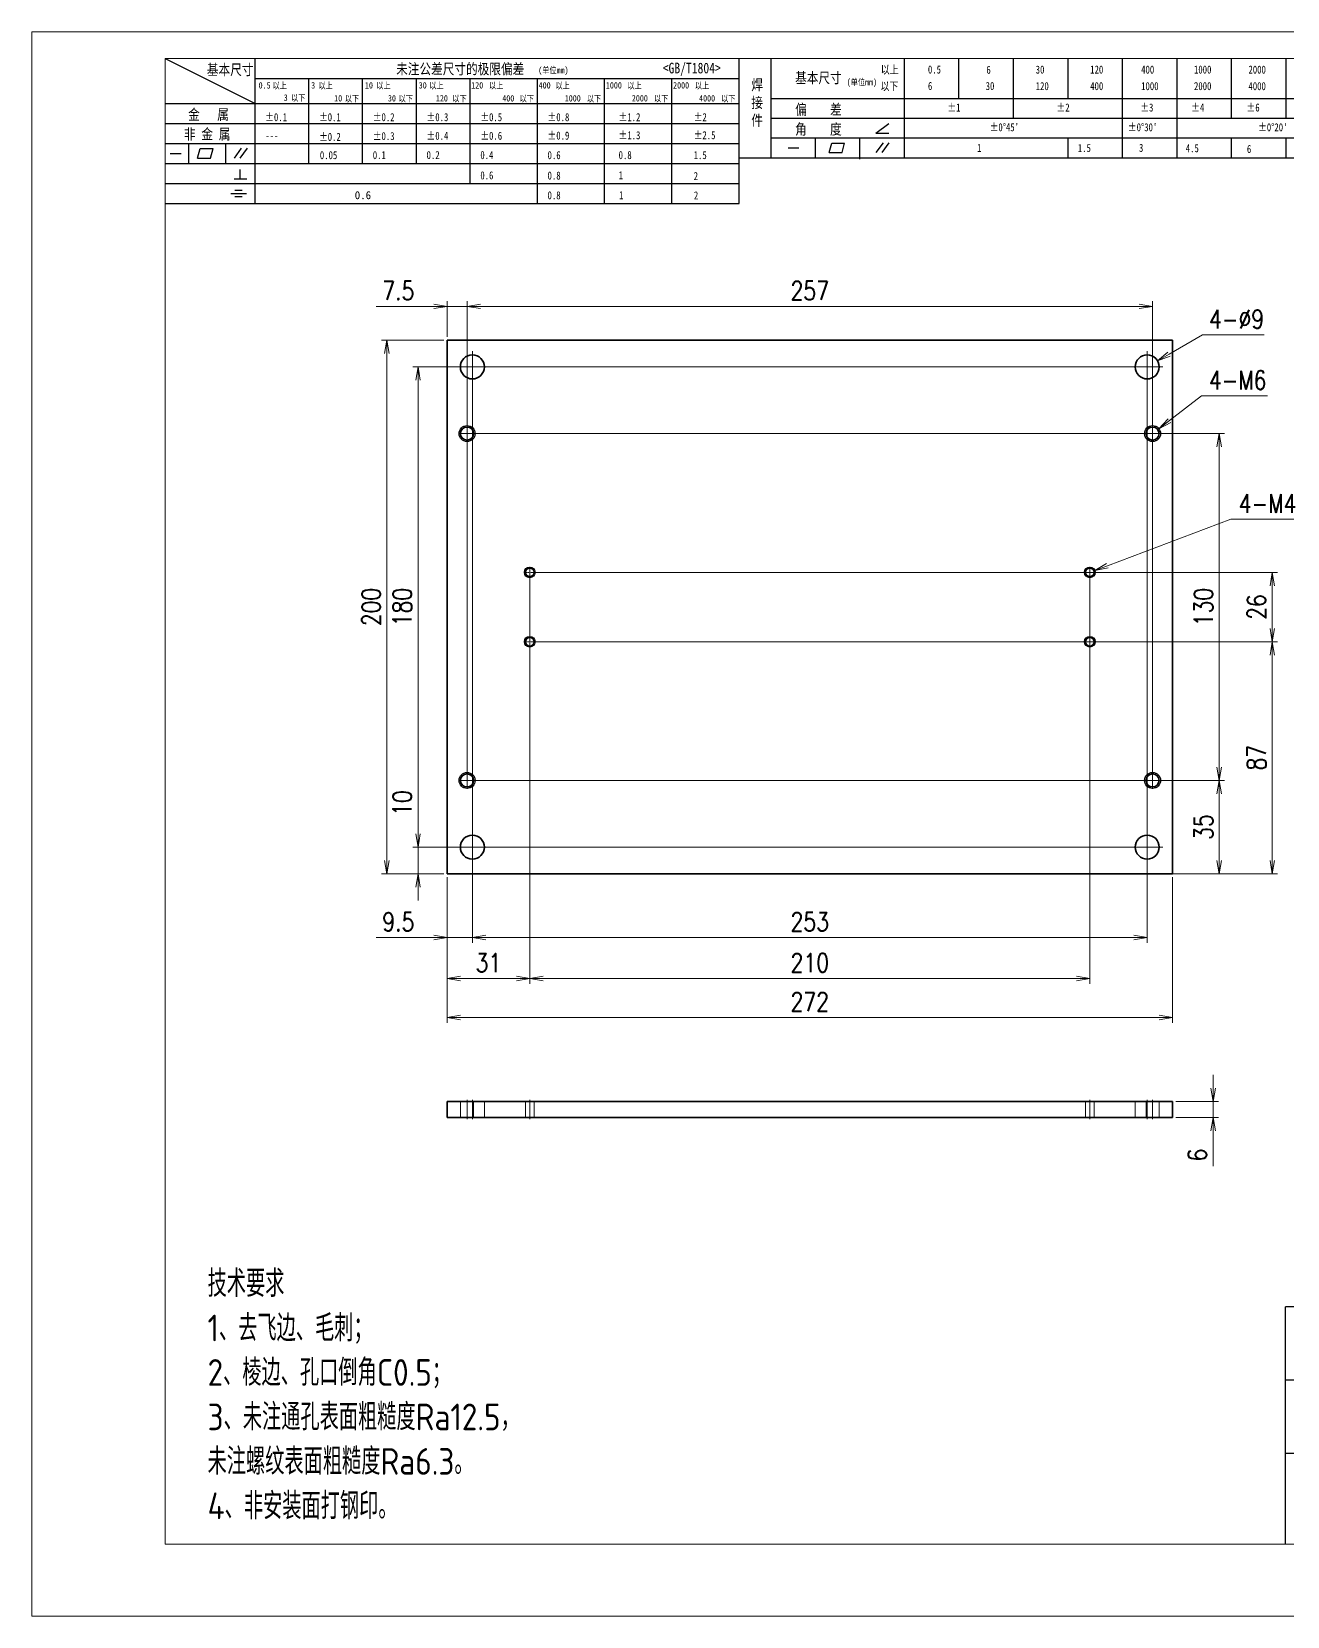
# Model space of a CAD drawing. Header units: millimetres. Extents: x 135027 to 204164, y -18685 to 2828.
# Drawn here: x 135718 to 136189, y 1667 to 2261 of the extents above; entities that cross this region are included whole.
import ezdxf

# ---------------------------------------------------------------- set-up
doc = ezdxf.new("R2010")
doc.units = ezdxf.units.MM
doc.header["$LTSCALE"] = 0.5
doc.linetypes.add('AM_ISO02W050x2', pattern=[3.75, 3, -0.75])
doc.linetypes.add('AM_ISO08W050x2', pattern=[9, 6, -0.75, 1.5, -0.75])
doc.layers.add('DIM', color=3, linetype='Continuous')
doc.layers.add('图\\M+19E79\\M+195B6\\M+18E9A', color=7, linetype='Continuous')
for name, color, linetype, lineweight in [('中心线', 2, 'AM_ISO08W050x2', 18), ('图框', 7, 'Continuous', 18), ('标注线', 3, 'Continuous', 18), ('虚线', 1, 'AM_ISO02W050x2', 18)]:
    doc.layers.add(name, color=color, linetype=linetype, lineweight=lineweight)
doc.layers.add('打印', color=7, linetype='Continuous', lineweight=15, plot=False)
doc.layers.add('打印-禁用', color=7, linetype='Continuous', lineweight=15, plot=False)
doc.styles.add('DIM', font='romans.shx', dxfattribs={"width": 0.8, "bigfont": 'bigfont.shx'})
doc.styles.add('国标', font='simfang.ttf', dxfattribs={"width": 0.8})
doc.styles.add('机械长仿宋', font='gbenor.shx', dxfattribs={"height": 1, "bigfont": 'gbcbig.shx'})
doc.dimstyles.new('XR 1-2$0', dxfattribs={"dimscale": 2, "dimtxt": 3.5, "dimasz": 2.5, "dimexe": 1, "dimexo": 0.625, "dimgap": 1.2, "dimtad": 1, "dimdsep": 46, "dimtxsty": 'DIM', "dimblk": 'OPEN', "dimcen": 0, "dimclrd": 8, "dimclre": 8, "dimclrt": 2, "dimazin": 2, "dimtfac": 0.5, "dimtmove": 0, "dimatfit": 3, "dimldrblk": 'OPEN', "dimfxl": 0, "dimtolj": 2, "dimlwd": 13, "dimlwe": 13, "dimarcsym": 0})
doc.dimstyles.new('XR 1-2$3', dxfattribs={"dimscale": 2, "dimtxt": 3.5, "dimasz": 2.5, "dimexe": 1, "dimexo": 0.625, "dimgap": 1.2, "dimtad": 1, "dimtoh": 1, "dimdsep": 46, "dimtxsty": 'DIM', "dimblk": 'OPEN', "dimcen": 0, "dimclrd": 8, "dimclre": 8, "dimclrt": 2, "dimazin": 2, "dimtfac": 0.5, "dimtofl": 0, "dimtmove": 0, "dimatfit": 3, "dimldrblk": 'OPEN', "dimfxl": 0, "dimtolj": 2, "dimlwd": 18, "dimlwe": 18, "dimarcsym": 0})

# ---------------------------------------------------------------- blocks, each defined once
blk = doc.blocks.new('GZDEH零件A3图框V01版')
at = {"layer": '图\\M+19E79\\M+195B6\\M+18E9A', "color": 9}
for p, q in [((2882.49, -1554.46), (2899.37, -1562.92)), ((2899.37, -1581.67), (2899.37, -1554.46)), ((2990.09, -1581.67), (2990.09, -1554.46)), ((2996.09, -1573.08), (2996.09, -1554.46)), ((3021.09, -1561.98), (3021.09, -1554.46)), ((3031.31, -1561.98), (3031.31, -1554.46)), ((3041.53, -1561.98), (3041.53, -1554.46)), ((3051.75, -1561.98), (3051.75, -1554.46)), ((3061.98, -1561.98), (3061.98, -1554.46)), ((3072.2, -1561.98), (3072.2, -1554.46)), ((3082.42, -1561.98), (3082.42, -1554.46)), ((3092.64, -1561.98), (3092.64, -1554.46)), ((2899.37, -1558.24), (2990.09, -1558.24)), ((2909.45, -1574.17), (2909.45, -1558.24)), ((2919.53, -1574.17), (2919.53, -1558.24)), ((2929.61, -1574.17), (2929.61, -1558.24)), ((2939.69, -1577.92), (2939.69, -1558.24)), ((2952.29, -1581.67), (2952.29, -1558.24)), ((2964.89, -1581.67), (2964.89, -1558.24)), ((2977.49, -1581.67), (2977.49, -1558.24)), ((2996.09, -1561.98), (3113.09, -1561.98)), ((3021.09, -1573.08), (3021.09, -1561.98)), ((3041.53, -1565.68), (3041.53, -1561.98)), ((3061.98, -1573.08), (3061.98, -1561.98)), ((3072.2, -1573.08), (3072.2, -1561.98)), ((3082.42, -1565.68), (3082.42, -1561.98)), ((3092.64, -1565.68), (3092.64, -1561.98)), ((2882.49, -1562.92), (2990.09, -1562.92)), ((2882.49, -1566.67), (2990.09, -1566.67)), ((2996.09, -1565.68), (3113.09, -1565.68)), ((3015.75, -1568.51), (3018.15, -1566.66)), ((2882.49, -1570.42), (2990.09, -1570.42)), ((2886.92, -1574.12), (2886.92, -1570.42)), ((2893.91, -1574.12), (2893.91, -1570.42)), ((2996.09, -1569.38), (3113.09, -1569.38)), ((3004.42, -1573.08), (3004.42, -1569.38)), ((3006.97, -1572.12), (3007.45, -1570.33)), ((3007.45, -1570.33), (3009.86, -1570.33)), ((3009.39, -1572.12), (3009.86, -1570.33)), ((3012.75, -1573.08), (3012.75, -1569.38)), ((3015.75, -1568.51), (3018.15, -1568.51)), ((3015.81, -1572.12), (3017.15, -1570.26)), ((3016.89, -1572.12), (3018.23, -1570.26)), ((3051.75, -1573.08), (3051.75, -1569.38)), ((3082.42, -1573.08), (3082.42, -1569.48)), ((3092.64, -1573.08), (3092.64, -1569.38)), ((2883.43, -1572.27), (2885.49, -1572.27)), ((2888.59, -1573.16), (2889.07, -1571.37)), ((2888.59, -1573.16), (2891, -1573.16)), ((2889.07, -1571.37), (2891.48, -1571.37)), ((2891, -1573.16), (2891.48, -1571.37)), ((2895.52, -1573.16), (2896.85, -1571.3)), ((2896.6, -1573.16), (2897.94, -1571.3)), ((2990.09, -1573.08), (3113.09, -1573.08)), ((2999.26, -1571.23), (3001.32, -1571.23)), ((3006.97, -1572.12), (3009.39, -1572.12)), ((3012.75, -1573.33), (3012.75, -1573.08)), ((2882.49, -1574.17), (2990.09, -1574.17)), ((2895.42, -1577.05), (2897.81, -1577.05)), ((2896.58, -1577.05), (2896.58, -1575.28)), ((2882.49, -1577.92), (2990.09, -1577.92)), ((2894.79, -1579.77), (2897.77, -1579.77)), ((2895.57, -1579.17), (2896.92, -1579.17)), ((2882.49, -1581.67), (2990.09, -1581.67)), ((2895.57, -1580.37), (2896.93, -1580.37)), ((3272.49, -1788.46), (3092.49, -1788.46)), ((3181.99, -1802.21), (3092.49, -1802.21)), ((3181.99, -1815.96), (3092.49, -1815.96))]:
    blk.add_line(p, q, dxfattribs=at)
at = {"layer": '图\\M+19E79\\M+195B6\\M+18E9A', "color": 7}
blk.add_line((3272.49, -1788.46), (3092.49, -1788.46), dxfattribs=at)
at = {"layer": '图\\M+19E79\\M+195B6\\M+18E9A', "color": 9, "linetype": 'Continuous'}
blk.add_line((3092.49, -1832.96), (3092.49, -1788.46), dxfattribs=at)
at = {"layer": '图框', "linetype": 'Continuous'}
for p, q in [((2882.49, -1554.46), (2882.49, -1832.96)), ((3272.49, -1554.46), (2882.49, -1554.46)), ((2882.49, -1832.96), (3272.49, -1832.96))]:
    blk.add_line(p, q, dxfattribs=at)
at = {"layer": '打印-禁用', "linetype": 'Continuous'}
for p, q in [((2857.49, -1549.46), (2857.49, -1846.46)), ((3277.49, -1549.46), (2857.49, -1549.46)), ((2857.49, -1846.46), (3277.49, -1846.46))]:
    blk.add_line(p, q, dxfattribs=at)
at = {"layer": '图\\M+19E79\\M+195B6\\M+18E9A', "color": 9, "style": '国标', "width": 0.8}
for s, height, p in [('基本尺寸', 2, (2890.33, -1557.58)), ('未注公差尺寸的极限偏差', 2, (2925.81, -1557.44)), ('<GB/T1804>', 2, (2975.78, -1557.27)), ('以上', 1.5, (3016.64, -1557.33)), ('0.5', 1.5, (3025.49, -1557.3)), ('6', 1.5, (3036.45, -1557.34)), ('30', 1.5, (3045.69, -1557.31)), ('120', 1.5, (3055.91, -1557.31)), ('400', 1.5, (3065.46, -1557.31)), ('1000', 1.5, (3075.36, -1557.31)), ('2000', 1.5, (3085.57, -1557.31)), ('30', 1.2, (2930.04, -1560.11)), ('基本尺寸', 2, (3000.6, -1559.1)), ('以下', 1.5, (3016.58, -1560.43)), ('6', 1.5, (3025.49, -1560.38)), ('30', 1.5, (3036.31, -1560.39)), ('120', 1.5, (3045.69, -1560.41)), ('400', 1.5, (3055.91, -1560.41)), ('1000', 1.5, (3065.46, -1560.41)), ('2000', 1.5, (3075.36, -1560.41)), ('4000', 1.5, (3085.57, -1560.41)), ('金   属', 2, (2886.82, -1565.98)), ('±0.1', 1.5, (2901.27, -1566.23)), ('±0.1', 1.5, (2911.35, -1566.23)), ('±0.2', 1.5, (2921.43, -1566.23)), ('±0.3', 1.5, (2931.51, -1566.23)), ('±0.5', 1.5, (2941.59, -1566.23)), ('±0.8', 1.5, (2954.19, -1566.23)), ('±1.2', 1.5, (2967.51, -1566.23)), ('±2', 1.5, (2981.58, -1566.23)), ('偏    差', 2, (3000.6, -1565.04)), ('±1', 1.5, (3029.16, -1564.42)), ('±2', 1.5, (3049.61, -1564.42)), ('±3', 1.5, (3065.3, -1564.42)), ('±4', 1.5, (3074.85, -1564.42)), ('±6', 1.5, (3085.22, -1564.42)), ('非 金 属', 2, (2886.02, -1569.65)), ('±0.3', 1.5, (2921.43, -1569.77)), ('±0.4', 1.5, (2931.51, -1569.71)), ('±0.6', 1.5, (2941.59, -1569.71)), ('±0.9', 1.5, (2954.19, -1569.68)), ('±1.3', 1.5, (2967.51, -1569.62)), ('±2.5', 1.5, (2981.58, -1569.61)), ('角    度', 2, (3000.6, -1568.74)), ("±0%%D45'", 1.5, (3037.06, -1568.12)), ("±0%%D30'", 1.5, (3062.98, -1568.12)), ("±0%%D20'", 1.5, (3087.38, -1568.12)), ('---', 1.5, (2901.27, -1569.65)), ('±0.2', 1.5, (2911.35, -1569.92)), ('1', 1.5, (3034.69, -1571.98)), ('1.5', 1.5, (3053.59, -1572.01)), ('3', 1.5, (3065.05, -1571.98)), ('4.5', 1.5, (3073.82, -1572.05)), ('6', 1.5, (3085.28, -1572.19)), ('0.1', 1.5, (2921.43, -1573.34)), ('0.2', 1.5, (2931.51, -1573.33)), ('0.4', 1.5, (2941.59, -1573.33)), ('0.6', 1.5, (2954.19, -1573.35)), ('0.8', 1.5, (2967.51, -1573.33)), ('1.5', 1.5, (2981.58, -1573.34)), ('0.6', 1.5, (2941.59, -1577.14)), ('0.8', 1.5, (2954.19, -1577.17)), ('1', 1.5, (2967.51, -1577.12)), ('2', 1.5, (2981.58, -1577.26)), ('0.8', 1.5, (2954.19, -1580.87)), ('1', 1.5, (2967.59, -1580.86)), ('2', 1.5, (2981.62, -1580.89))]:
    blk.add_text(s, height=height, dxfattribs=at).set_placement(p)
at = {"layer": '图\\M+19E79\\M+195B6\\M+18E9A', "color": 9, "lineweight": 15, "style": '国标', "width": 0.8}
for s, p in [('(单位mm)', (2952.44, -1557.27)), ('0.5', (2900.03, -1560.11)), ('以上', (2902.64, -1560.16)), ('3', (2909.88, -1560.11)), ('以上', (2911.25, -1560.16)), ('10', (2919.96, -1560.11)), ('以上', (2922.09, -1560.16)), ('以上', (2932.02, -1560.16)), ('120', (2939.88, -1560.11)), ('以上', (2943.21, -1560.16)), ('400', (2952.52, -1560.11)), ('以上', (2955.68, -1560.16)), ('1000', (2965.12, -1560.11)), ('以上', (2969.16, -1560.16)), ('2000', (2977.72, -1560.11)), ('以上', (2981.8, -1560.16)), ('(单位mm)', (3010.27, -1559.51)), ('3', (2904.73, -1562.41)), ('以下', (2906.1, -1562.46)), ('10', (2914.19, -1562.54)), ('以下', (2916.18, -1562.59)), ('30', (2924.27, -1562.54)), ('以下', (2926.26, -1562.59)), ('120', (2933.26, -1562.54)), ('以下', (2936.34, -1562.59)), ('400', (2945.7, -1562.54)), ('以下', (2948.94, -1562.59)), ('1000', (2957.41, -1562.54)), ('以下', (2961.54, -1562.59)), ('2000', (2969.99, -1562.54)), ('以下', (2974.14, -1562.59)), ('4000', (2982.59, -1562.54)), ('以下', (2986.74, -1562.59))]:
    blk.add_text(s, height=1.2, dxfattribs=at).set_placement(p)
at = {"layer": '图\\M+19E79\\M+195B6\\M+18E9A', "color": 9, "lineweight": 13, "style": '国标'}
blk.add_text('0.6', height=1.5, dxfattribs=at).set_placement((2918.05, -1580.85))
at = {"layer": '图\\M+19E79\\M+195B6\\M+18E9A', "color": 9, "style": '国标'}
for s, insert, char_height, width, attachment_point in [('焊\\P接\\P件', (2992.39, -1558.41), 2, 3.1877, 1), ('0.05', (2911.51, -1573.37), 1.5, 5.1982, 7)]:
    blk.add_mtext(s, dxfattribs=dict(at, insert=insert, char_height=char_height, width=width, attachment_point=attachment_point))
blk = doc.blocks.new('DEH A3')
at = {"layer": '图框'}
blk.add_blockref('GZDEH零件A3图框V01版', (-2857.49, 1846.46), dxfattribs=at)
blk = doc.blocks.new('_Open')
at = {"color": 0, "linetype": 'ByBlock', "lineweight": -2}
for p, q in [((-1, 0.17), (0, 0)), ((-1, -0.17), (0, 0)), ((0, 0), (-1, 0))]:
    blk.add_line(p, q, dxfattribs=at)
blk = doc.blocks.new('*D174')
at = {"layer": 'Defpoints', "color": 0, "transparency": 16777216}
for p in [(135883.08, 2135.38), (136136.08, 2135.38), (136136.08, 1921.53)]:
    blk.add_point(p, dxfattribs=at)
at = {"layer": 'DIM', "color": 8, "lineweight": 13, "transparency": 16777216}
for p, q in [((135883.08, 2134.13), (135883.08, 1919.53)), ((136136.08, 2134.13), (136136.08, 1919.53)), ((135888.08, 1921.53), (136131.08, 1921.53))]:
    blk.add_line(p, q, dxfattribs=at)
at = {"layer": 'DIM', "color": 8, "linetype": 'ByBlock', "lineweight": 13, "transparency": 16777216, "xscale": 5, "yscale": 5, "zscale": 5, "rotation": 180}
blk.add_blockref('_Open', (135883.08, 1921.53), dxfattribs=at)
at = {"layer": 'DIM', "color": 8, "linetype": 'ByBlock', "lineweight": 13, "transparency": 16777216, "xscale": 5, "yscale": 5, "zscale": 5}
blk.add_blockref('_Open', (136136.08, 1921.53), dxfattribs=at)
at = {"layer": 'DIM', "color": 2, "transparency": 16777216, "insert": (136009.58, 1927.43), "char_height": 7, "attachment_point": 5, "style": 'DIM'}
blk.add_mtext('\\A2;253', dxfattribs=at)
blk = doc.blocks.new('*D175')
at = {"layer": 'Defpoints', "color": 0, "transparency": 16777216}
for p in [(135862.71, 1955.38), (136136.08, 1955.38), (135873.58, 1945.38)]:
    blk.add_point(p, dxfattribs=at)
at = {"layer": 'DIM', "color": 8, "lineweight": 13, "transparency": 16777216}
for p, q in [((135862.71, 1960.38), (135862.71, 1978.45)), ((136134.83, 1955.38), (135860.71, 1955.38)), ((135862.71, 1945.38), (135862.71, 1955.38)), ((135872.33, 1945.38), (135860.71, 1945.38)), ((135862.71, 1940.38), (135862.71, 1935.38))]:
    blk.add_line(p, q, dxfattribs=at)
at = {"layer": 'DIM', "color": 8, "linetype": 'ByBlock', "lineweight": 13, "transparency": 16777216, "xscale": 5, "yscale": 5, "zscale": 5}
for p, rotation in [((135862.71, 1955.38), 270), ((135862.71, 1945.38), 90)]:
    blk.add_blockref('_Open', p, dxfattribs=dict(at, rotation=rotation))
at = {"layer": 'DIM', "color": 2, "transparency": 16777216, "insert": (135856.81, 1971.91), "char_height": 7, "attachment_point": 5, "rotation": 90, "style": 'DIM'}
blk.add_mtext('\\A2;10', dxfattribs=at)
blk = doc.blocks.new('*D176')
at = {"layer": 'Defpoints', "color": 0, "transparency": 16777216}
for p in [(135862.71, 2135.38), (136136.08, 2135.38), (136136.08, 1955.38)]:
    blk.add_point(p, dxfattribs=at)
at = {"layer": 'DIM', "color": 8, "lineweight": 13, "transparency": 16777216}
for p, q in [((136134.83, 2135.38), (135860.71, 2135.38)), ((135862.71, 1960.38), (135862.71, 2130.38)), ((136134.83, 1955.38), (135860.71, 1955.38))]:
    blk.add_line(p, q, dxfattribs=at)
at = {"layer": 'DIM', "color": 8, "linetype": 'ByBlock', "lineweight": 13, "transparency": 16777216, "xscale": 5, "yscale": 5, "zscale": 5}
for p, rotation in [((135862.71, 2135.38), 90), ((135862.71, 1955.38), 270)]:
    blk.add_blockref('_Open', p, dxfattribs=dict(at, rotation=rotation))
at = {"layer": 'DIM', "color": 2, "transparency": 16777216, "insert": (135856.81, 2045.38), "char_height": 7, "attachment_point": 5, "rotation": 90, "style": 'DIM'}
blk.add_mtext('\\A2;180', dxfattribs=at)
blk = doc.blocks.new('*D177')
at = {"layer": 'Defpoints', "color": 0, "transparency": 16777216}
for p in [(135851.05, 2145.38), (135873.58, 2145.38), (135873.58, 1945.38)]:
    blk.add_point(p, dxfattribs=at)
at = {"layer": 'DIM', "color": 8, "lineweight": 13, "transparency": 16777216}
for p, q in [((135872.33, 2145.38), (135849.05, 2145.38)), ((135851.05, 1950.38), (135851.05, 2140.38)), ((135872.33, 1945.38), (135849.05, 1945.38))]:
    blk.add_line(p, q, dxfattribs=at)
at = {"layer": 'DIM', "color": 8, "linetype": 'ByBlock', "lineweight": 13, "transparency": 16777216, "xscale": 5, "yscale": 5, "zscale": 5}
for p, rotation in [((135851.05, 2145.38), 90), ((135851.05, 1945.38), 270)]:
    blk.add_blockref('_Open', p, dxfattribs=dict(at, rotation=rotation))
at = {"layer": 'DIM', "color": 2, "transparency": 16777216, "insert": (135845.15, 2045.38), "char_height": 7, "attachment_point": 5, "rotation": 90, "style": 'DIM'}
blk.add_mtext('\\A2;200', dxfattribs=at)
blk = doc.blocks.new('*D178')
at = {"layer": 'Defpoints', "color": 0, "transparency": 16777216}
for p in [(135873.58, 1945.38), (136145.58, 1945.38), (136145.58, 1891.52)]:
    blk.add_point(p, dxfattribs=at)
at = {"layer": 'DIM', "color": 8, "lineweight": 13, "transparency": 16777216}
for p, q in [((135873.58, 1944.13), (135873.58, 1889.52)), ((136145.58, 1944.13), (136145.58, 1889.52)), ((135878.58, 1891.52), (136140.58, 1891.52))]:
    blk.add_line(p, q, dxfattribs=at)
at = {"layer": 'DIM', "color": 8, "linetype": 'ByBlock', "lineweight": 13, "transparency": 16777216, "xscale": 5, "yscale": 5, "zscale": 5, "rotation": 180}
blk.add_blockref('_Open', (135873.58, 1891.52), dxfattribs=at)
at = {"layer": 'DIM', "color": 8, "linetype": 'ByBlock', "lineweight": 13, "transparency": 16777216, "xscale": 5, "yscale": 5, "zscale": 5}
blk.add_blockref('_Open', (136145.58, 1891.52), dxfattribs=at)
at = {"layer": 'DIM', "color": 2, "transparency": 16777216, "insert": (136009.58, 1897.42), "char_height": 7, "attachment_point": 5, "style": 'DIM'}
blk.add_mtext('\\A2;272', dxfattribs=at)
blk = doc.blocks.new('*D179')
at = {"layer": 'Defpoints', "color": 0, "transparency": 16777216}
for p in [(135873.58, 1945.38), (135883.08, 1945.38), (135873.58, 1921.53)]:
    blk.add_point(p, dxfattribs=at)
at = {"layer": 'DIM', "color": 8, "lineweight": 13, "transparency": 16777216}
for p, q in [((135873.58, 1944.13), (135873.58, 1919.53)), ((135883.08, 1944.13), (135883.08, 1919.53)), ((135868.58, 1921.53), (135847.05, 1921.53)), ((135883.08, 1921.53), (135873.58, 1921.53)), ((135888.08, 1921.53), (135893.08, 1921.53))]:
    blk.add_line(p, q, dxfattribs=at)
at = {"layer": 'DIM', "color": 8, "linetype": 'ByBlock', "lineweight": 13, "transparency": 16777216, "xscale": 5, "yscale": 5, "zscale": 5}
blk.add_blockref('_Open', (135873.58, 1921.53), dxfattribs=at)
at = {"layer": 'DIM', "color": 8, "linetype": 'ByBlock', "lineweight": 13, "transparency": 16777216, "xscale": 5, "yscale": 5, "zscale": 5, "rotation": 180}
blk.add_blockref('_Open', (135883.08, 1921.53), dxfattribs=at)
at = {"layer": 'DIM', "color": 2, "transparency": 16777216, "insert": (135855.32, 1927.43), "char_height": 7, "attachment_point": 5, "style": 'DIM'}
blk.add_mtext('\\A2;9.5', dxfattribs=at)
blk = doc.blocks.new('*D180')
at = {"layer": 'Defpoints', "color": 0, "transparency": 16777216}
for p in [(136138.08, 2158.07), (135881.08, 1980.38), (136138.08, 1980.38)]:
    blk.add_point(p, dxfattribs=at)
at = {"layer": 'DIM', "color": 8, "lineweight": 13, "transparency": 16777216}
for p, q in [((135881.08, 1981.63), (135881.08, 2160.07)), ((135886.08, 2158.07), (136133.08, 2158.07)), ((136138.08, 1981.63), (136138.08, 2160.07))]:
    blk.add_line(p, q, dxfattribs=at)
at = {"layer": 'DIM', "color": 8, "linetype": 'ByBlock', "lineweight": 13, "transparency": 16777216, "xscale": 5, "yscale": 5, "zscale": 5, "rotation": 180}
blk.add_blockref('_Open', (135881.08, 2158.07), dxfattribs=at)
at = {"layer": 'DIM', "color": 8, "linetype": 'ByBlock', "lineweight": 13, "transparency": 16777216, "xscale": 5, "yscale": 5, "zscale": 5}
blk.add_blockref('_Open', (136138.08, 2158.07), dxfattribs=at)
at = {"layer": 'DIM', "color": 2, "transparency": 16777216, "insert": (136009.58, 2163.97), "char_height": 7, "attachment_point": 5, "style": 'DIM'}
blk.add_mtext('\\A2;257', dxfattribs=at)
blk = doc.blocks.new('*D181')
at = {"layer": 'Defpoints', "color": 0, "transparency": 16777216}
for p in [(135881.08, 2158.07), (135873.58, 2145.38), (135881.08, 2145.38)]:
    blk.add_point(p, dxfattribs=at)
at = {"layer": 'DIM', "color": 8, "lineweight": 13, "transparency": 16777216}
for p, q in [((135868.58, 2158.07), (135847.05, 2158.07)), ((135873.58, 2146.63), (135873.58, 2160.07)), ((135873.58, 2158.07), (135881.08, 2158.07)), ((135881.08, 2146.63), (135881.08, 2160.07)), ((135886.08, 2158.07), (135891.08, 2158.07))]:
    blk.add_line(p, q, dxfattribs=at)
at = {"layer": 'DIM', "color": 8, "linetype": 'ByBlock', "lineweight": 13, "transparency": 16777216, "xscale": 5, "yscale": 5, "zscale": 5}
blk.add_blockref('_Open', (135873.58, 2158.07), dxfattribs=at)
at = {"layer": 'DIM', "color": 8, "linetype": 'ByBlock', "lineweight": 13, "transparency": 16777216, "xscale": 5, "yscale": 5, "zscale": 5, "rotation": 180}
blk.add_blockref('_Open', (135881.08, 2158.07), dxfattribs=at)
at = {"layer": 'DIM', "color": 2, "transparency": 16777216, "insert": (135855.32, 2163.97), "char_height": 7, "attachment_point": 5, "style": 'DIM'}
blk.add_mtext('\\A2;7.5', dxfattribs=at)
blk = doc.blocks.new('*D182')
at = {"layer": 'Defpoints', "color": 0, "transparency": 16777216}
for p in [(135904.58, 2058.38), (135873.58, 1945.38), (135904.58, 1906.13)]:
    blk.add_point(p, dxfattribs=at)
at = {"layer": 'DIM', "color": 8, "lineweight": 13, "transparency": 16777216}
for p, q in [((135904.58, 2057.13), (135904.58, 1904.13)), ((135873.58, 1944.13), (135873.58, 1904.13)), ((135878.58, 1906.13), (135899.58, 1906.13))]:
    blk.add_line(p, q, dxfattribs=at)
at = {"layer": 'DIM', "color": 8, "linetype": 'ByBlock', "lineweight": 13, "transparency": 16777216, "xscale": 5, "yscale": 5, "zscale": 5, "rotation": 180}
blk.add_blockref('_Open', (135873.58, 1906.13), dxfattribs=at)
at = {"layer": 'DIM', "color": 8, "linetype": 'ByBlock', "lineweight": 13, "transparency": 16777216, "xscale": 5, "yscale": 5, "zscale": 5}
blk.add_blockref('_Open', (135904.58, 1906.13), dxfattribs=at)
at = {"layer": 'DIM', "color": 2, "transparency": 16777216, "insert": (135889.08, 1912.03), "char_height": 7, "attachment_point": 5, "style": 'DIM'}
blk.add_mtext('\\A2;31', dxfattribs=at)
blk = doc.blocks.new('*D183')
at = {"layer": 'Defpoints', "color": 0, "transparency": 16777216}
for p in [(135904.58, 2058.38), (136114.58, 2058.38), (136114.58, 1906.13)]:
    blk.add_point(p, dxfattribs=at)
at = {"layer": 'DIM', "color": 8, "lineweight": 13, "transparency": 16777216}
for p, q in [((135904.58, 2057.13), (135904.58, 1904.13)), ((136114.58, 2057.13), (136114.58, 1904.13)), ((135909.58, 1906.13), (136109.58, 1906.13))]:
    blk.add_line(p, q, dxfattribs=at)
at = {"layer": 'DIM', "color": 8, "linetype": 'ByBlock', "lineweight": 13, "transparency": 16777216, "xscale": 5, "yscale": 5, "zscale": 5, "rotation": 180}
blk.add_blockref('_Open', (135904.58, 1906.13), dxfattribs=at)
at = {"layer": 'DIM', "color": 8, "linetype": 'ByBlock', "lineweight": 13, "transparency": 16777216, "xscale": 5, "yscale": 5, "zscale": 5}
blk.add_blockref('_Open', (136114.58, 1906.13), dxfattribs=at)
at = {"layer": 'DIM', "color": 2, "transparency": 16777216, "insert": (136009.58, 1912.03), "char_height": 7, "attachment_point": 5, "style": 'DIM'}
blk.add_mtext('\\A2;210', dxfattribs=at)
blk = doc.blocks.new('*D184')
at = {"layer": 'Defpoints', "color": 0, "transparency": 16777216}
for p in [(135881.08, 1980.38), (136163.08, 1980.38), (136145.58, 1945.38)]:
    blk.add_point(p, dxfattribs=at)
at = {"layer": 'DIM', "color": 8, "lineweight": 13, "transparency": 16777216}
for p, q in [((135882.33, 1980.38), (136165.08, 1980.38)), ((136163.08, 1950.38), (136163.08, 1975.38)), ((136146.83, 1945.38), (136165.08, 1945.38))]:
    blk.add_line(p, q, dxfattribs=at)
at = {"layer": 'DIM', "color": 8, "linetype": 'ByBlock', "lineweight": 13, "transparency": 16777216, "xscale": 5, "yscale": 5, "zscale": 5}
for p, rotation in [((136163.08, 1980.38), 90), ((136163.08, 1945.38), 270)]:
    blk.add_blockref('_Open', p, dxfattribs=dict(at, rotation=rotation))
at = {"layer": 'DIM', "color": 2, "transparency": 16777216, "insert": (136157.18, 1962.88), "char_height": 7, "attachment_point": 5, "rotation": 90, "style": 'DIM'}
blk.add_mtext('\\A2;35', dxfattribs=at)
blk = doc.blocks.new('*D185')
at = {"layer": 'Defpoints', "color": 0, "transparency": 16777216}
for p in [(135881.08, 2110.38), (136163.08, 2110.38), (135881.08, 1980.38)]:
    blk.add_point(p, dxfattribs=at)
at = {"layer": 'DIM', "color": 8, "lineweight": 13, "transparency": 16777216}
for p, q in [((135882.33, 2110.38), (136165.08, 2110.38)), ((136163.08, 1985.38), (136163.08, 2105.38)), ((135882.33, 1980.38), (136165.08, 1980.38))]:
    blk.add_line(p, q, dxfattribs=at)
at = {"layer": 'DIM', "color": 8, "linetype": 'ByBlock', "lineweight": 13, "transparency": 16777216, "xscale": 5, "yscale": 5, "zscale": 5}
for p, rotation in [((136163.08, 2110.38), 90), ((136163.08, 1980.38), 270)]:
    blk.add_blockref('_Open', p, dxfattribs=dict(at, rotation=rotation))
at = {"layer": 'DIM', "color": 2, "transparency": 16777216, "insert": (136157.18, 2045.38), "char_height": 7, "attachment_point": 5, "rotation": 90, "style": 'DIM'}
blk.add_mtext('\\A2;130', dxfattribs=at)
blk = doc.blocks.new('*D186')
at = {"layer": 'Defpoints', "color": 0, "transparency": 16777216}
for p in [(135904.58, 2032.38), (136182.98, 2032.38), (136141.98, 1945.38)]:
    blk.add_point(p, dxfattribs=at)
at = {"layer": 'DIM', "color": 8, "lineweight": 13, "transparency": 16777216}
for p, q in [((135905.83, 2032.38), (136184.98, 2032.38)), ((136182.98, 1950.38), (136182.98, 2027.38)), ((136143.23, 1945.38), (136184.98, 1945.38))]:
    blk.add_line(p, q, dxfattribs=at)
at = {"layer": 'DIM', "color": 8, "linetype": 'ByBlock', "lineweight": 13, "transparency": 16777216, "xscale": 5, "yscale": 5, "zscale": 5}
for p, rotation in [((136182.98, 2032.38), 90), ((136182.98, 1945.38), 270)]:
    blk.add_blockref('_Open', p, dxfattribs=dict(at, rotation=rotation))
at = {"layer": 'DIM', "color": 2, "transparency": 16777216, "insert": (136177.08, 1988.88), "char_height": 7, "attachment_point": 5, "rotation": 90, "style": 'DIM'}
blk.add_mtext('\\A2;87', dxfattribs=at)
blk = doc.blocks.new('*D187')
at = {"layer": 'Defpoints', "color": 0, "transparency": 16777216}
for p in [(135904.58, 2058.38), (135904.58, 2032.38), (136182.98, 2032.38)]:
    blk.add_point(p, dxfattribs=at)
at = {"layer": 'DIM', "color": 8, "lineweight": 13, "transparency": 16777216}
for p, q in [((135905.83, 2058.38), (136184.98, 2058.38)), ((136182.98, 2053.38), (136182.98, 2037.38)), ((135905.83, 2032.38), (136184.98, 2032.38))]:
    blk.add_line(p, q, dxfattribs=at)
at = {"layer": 'DIM', "color": 8, "linetype": 'ByBlock', "lineweight": 13, "transparency": 16777216, "xscale": 5, "yscale": 5, "zscale": 5}
for p, rotation in [((136182.98, 2058.38), 90), ((136182.98, 2032.38), 270)]:
    blk.add_blockref('_Open', p, dxfattribs=dict(at, rotation=rotation))
at = {"layer": 'DIM', "color": 2, "transparency": 16777216, "insert": (136177.08, 2045.38), "char_height": 7, "attachment_point": 5, "rotation": 90, "style": 'DIM'}
blk.add_mtext('\\A2;26', dxfattribs=at)
blk = doc.blocks.new('*D188')
at = {"layer": 'Defpoints', "color": 0, "transparency": 16777216}
for p in [(136132.19, 2133.12), (136139.97, 2137.64)]:
    blk.add_point(p, dxfattribs=at)
at = {"layer": 'DIM', "color": 8, "lineweight": 18, "transparency": 16777216}
for p in [(136144.3, 2140.16), (136179.98, 2147.42)]:
    blk.add_line(p, (136156.78, 2147.42), dxfattribs=at)
at = {"layer": 'DIM', "color": 8, "linetype": 'ByBlock', "lineweight": 18, "transparency": 16777216, "xscale": 5, "yscale": 5, "zscale": 5, "rotation": 210.1877856158725}
blk.add_blockref('_Open', (136139.97, 2137.64), dxfattribs=at)
at = {"layer": 'DIM', "color": 2, "transparency": 16777216, "insert": (136169.58, 2153.32), "char_height": 7, "attachment_point": 5, "style": 'DIM'}
blk.add_mtext('\\A2;4-%%c9', dxfattribs=at)
blk = doc.blocks.new('*D189')
at = {"layer": 'Defpoints', "color": 0, "transparency": 16777216}
for p in [(136140.46, 2112.22), (136135.71, 2108.54)]:
    blk.add_point(p, dxfattribs=at)
at = {"layer": 'DIM', "color": 8, "lineweight": 18, "transparency": 16777216}
for p in [(136144.41, 2115.27), (136181.18, 2124.54)]:
    blk.add_line(p, (136156.38, 2124.54), dxfattribs=at)
at = {"layer": 'DIM', "color": 8, "linetype": 'ByBlock', "lineweight": 18, "transparency": 16777216, "xscale": 5, "yscale": 5, "zscale": 5, "rotation": 217.7284819869625}
blk.add_blockref('_Open', (136140.46, 2112.22), dxfattribs=at)
at = {"layer": 'DIM', "color": 2, "transparency": 16777216, "insert": (136169.98, 2130.44), "char_height": 7, "attachment_point": 5, "style": 'DIM'}
blk.add_mtext('\\A2;4-M6', dxfattribs=at)
blk = doc.blocks.new('*D190')
at = {"layer": 'Defpoints', "color": 0, "transparency": 16777216}
for p in [(136112.71, 2057.68), (136116.46, 2059.08)]:
    blk.add_point(p, dxfattribs=at)
at = {"layer": 'DIM', "color": 8, "lineweight": 18, "transparency": 16777216}
for p in [(136121.14, 2060.84), (136192.52, 2078.26)]:
    blk.add_line(p, (136167.46, 2078.26), dxfattribs=at)
at = {"layer": 'DIM', "color": 8, "linetype": 'ByBlock', "lineweight": 18, "transparency": 16777216, "xscale": 5, "yscale": 5, "zscale": 5, "rotation": 200.6078621280697}
blk.add_blockref('_Open', (136116.46, 2059.08), dxfattribs=at)
at = {"layer": 'DIM', "color": 2, "transparency": 16777216, "insert": (136181.19, 2084.16), "char_height": 7, "attachment_point": 5, "style": 'DIM'}
blk.add_mtext('\\A2;4-M4', dxfattribs=at)
blk = doc.blocks.new('*D191')
at = {"layer": 'Defpoints', "color": 0, "transparency": 16777216}
for p in [(136145.58, 1860.06), (136145.58, 1854.06), (136160.81, 1854.06)]:
    blk.add_point(p, dxfattribs=at)
at = {"layer": 'DIM', "color": 8, "lineweight": 13, "transparency": 16777216}
for p, q in [((136160.81, 1865.06), (136160.81, 1870.06)), ((136146.83, 1860.06), (136162.81, 1860.06)), ((136160.81, 1860.06), (136160.81, 1854.06)), ((136146.83, 1854.06), (136162.81, 1854.06)), ((136160.81, 1849.06), (136160.81, 1835.8))]:
    blk.add_line(p, q, dxfattribs=at)
at = {"layer": 'DIM', "color": 8, "linetype": 'ByBlock', "lineweight": 13, "transparency": 16777216, "xscale": 5, "yscale": 5, "zscale": 5}
for p, rotation in [((136160.81, 1860.06), 270), ((136160.81, 1854.06), 90)]:
    blk.add_blockref('_Open', p, dxfattribs=dict(at, rotation=rotation))
at = {"layer": 'DIM', "color": 2, "transparency": 16777216, "insert": (136154.91, 1839.93), "char_height": 7, "attachment_point": 5, "rotation": 90, "style": 'DIM'}
blk.add_mtext('\\A2;6', dxfattribs=at)

msp = doc.modelspace()

# ---------------------------------------------------------------- linework, layer by layer
at = {"color": 7, "lineweight": 35}
for p, q in [((135873.584, 2145.379), (136145.584, 2145.379)), ((135873.584, 1945.379), (135873.584, 2145.379)), ((136145.584, 2145.379), (136145.584, 1945.379)), ((136145.584, 1945.379), (135873.584, 1945.379)), ((136145.584, 1860.062), (135873.584, 1860.062)), ((136145.584, 1854.062), (135873.584, 1854.062))]:
    msp.add_line(p, q, dxfattribs=at)
at = {"color": 7, "lineweight": 35, "ltscale": 0.15}
for p, q in [((135873.584, 1854.062), (135873.584, 1860.062)), ((136145.584, 1854.062), (136145.584, 1860.062))]:
    msp.add_line(p, q, dxfattribs=at)
at = {"color": 7, "lineweight": 35}
for centre, radius in [((135883.084, 2135.379), 4.5), ((136136.084, 2135.379), 4.5), ((135881.084, 2110.379), 2.459), ((136138.084, 2110.379), 2.458), ((135904.584, 2058.379), 1.621), ((136114.584, 2058.379), 1.621), ((135904.584, 2032.379), 1.621), ((136114.584, 2032.379), 1.621), ((135881.084, 1980.379), 2.459), ((136138.084, 1980.379), 2.459), ((135883.084, 1955.379), 4.5), ((136136.084, 1955.379), 4.5)]:
    msp.add_circle(centre, radius, dxfattribs=at)
at = {"layer": 'DIM', "color": 0}
for centre, radius in [((135881.084, 2110.379), 3), ((136138.084, 2110.379), 3), ((135904.584, 2058.379), 2), ((136114.584, 2058.379), 2), ((135904.584, 2032.379), 2), ((136114.584, 2032.379), 2), ((135881.084, 1980.379), 3), ((136138.084, 1980.379), 3)]:
    msp.add_circle(centre, radius, dxfattribs=at)
at = {"layer": '中心线', "lineweight": 13, "ltscale": 0.2925}
for p, q in [((135883.084, 2141.229), (135883.084, 2129.529)), ((136136.084, 2141.229), (136136.084, 2129.529)), ((135888.934, 2135.379), (135877.234, 2135.379)), ((136141.934, 2135.379), (136130.234, 2135.379)), ((135883.084, 1961.229), (135883.084, 1949.529)), ((136136.084, 1961.229), (136136.084, 1949.529)), ((135888.934, 1955.379), (135877.234, 1955.379)), ((136141.934, 1955.379), (136130.234, 1955.379))]:
    msp.add_line(p, q, dxfattribs=at)
at = {"layer": '中心线', "lineweight": 13, "ltscale": 0.159802}
for p, q in [((135884.28, 2110.379), (135877.888, 2110.379)), ((135881.084, 2113.575), (135881.084, 2107.183)), ((136138.084, 2113.575), (136138.084, 2107.183)), ((135884.28, 1980.379), (135877.888, 1980.379))]:
    msp.add_line(p, q, dxfattribs=at)
at = {"layer": '中心线', "lineweight": 13, "ltscale": 0.159803}
for p, q in [((136141.28, 2110.379), (136134.888, 2110.379)), ((135881.084, 1983.575), (135881.084, 1977.183)), ((136141.28, 1980.379), (136134.888, 1980.379)), ((136138.084, 1983.575), (136138.084, 1977.183))]:
    msp.add_line(p, q, dxfattribs=at)
at = {"layer": '中心线', "lineweight": 13, "ltscale": 0.105365}
for p, q in [((135906.691, 2058.379), (135902.477, 2058.379)), ((135904.584, 2060.487), (135904.584, 2056.272)), ((136116.691, 2058.379), (136112.477, 2058.379)), ((136114.584, 2060.487), (136114.584, 2056.272)), ((135906.691, 2032.379), (135902.477, 2032.379)), ((135904.584, 2034.487), (135904.584, 2030.272)), ((136116.691, 2032.379), (136112.477, 2032.379)), ((136114.584, 2034.487), (136114.584, 2030.272))]:
    msp.add_line(p, q, dxfattribs=at)
at = {"layer": '中心线', "lineweight": 13, "ltscale": 0.180015}
for p, q in [((135881.084, 1860.662), (135881.084, 1853.462)), ((135883.084, 1860.662), (135883.084, 1853.462)), ((135904.584, 1860.662), (135904.584, 1853.462)), ((136114.584, 1860.662), (136114.584, 1853.462)), ((136138.084, 1860.662), (136138.084, 1853.462))]:
    msp.add_line(p, q, dxfattribs=at)
at = {"layer": '中心线', "lineweight": 13, "ltscale": 0.18}
msp.add_line((136136.084, 1853.462), (136136.084, 1860.662), dxfattribs=at)
at = {"layer": '打印'}
msp.add_lwpolyline([(135717.871, 2261.044), (136557.871, 2261.044), (136557.871, 1667.044), (135717.871, 1667.044)], close=True, dxfattribs=at)
at = {"layer": '虚线', "ltscale": 0.15}
for p, q in [((135878.584, 1860.062), (135878.584, 1854.062)), ((135878.584, 1860.062), (135878.584, 1854.062)), ((135878.625, 1860.062), (135878.625, 1854.062)), ((135878.625, 1860.062), (135878.625, 1854.062)), ((135883.542, 1860.062), (135883.542, 1854.062)), ((135883.542, 1860.062), (135883.542, 1854.062)), ((135887.584, 1860.062), (135887.584, 1854.062)), ((135887.584, 1860.062), (135887.584, 1854.062)), ((135902.963, 1860.062), (135902.963, 1854.062)), ((135902.963, 1860.062), (135902.963, 1854.062)), ((135906.205, 1860.062), (135906.205, 1854.062)), ((135906.205, 1860.062), (135906.205, 1854.062)), ((136112.963, 1860.062), (136112.963, 1854.062)), ((136112.963, 1860.062), (136112.963, 1854.062)), ((136116.205, 1860.062), (136116.205, 1854.062)), ((136116.205, 1860.062), (136116.205, 1854.062)), ((136131.584, 1854.062), (136131.584, 1860.062)), ((136131.584, 1854.062), (136131.584, 1860.062)), ((136135.625, 1860.062), (136135.625, 1854.062)), ((136135.625, 1860.062), (136135.625, 1854.062)), ((136140.542, 1860.062), (136140.542, 1854.062)), ((136140.542, 1860.062), (136140.542, 1854.062)), ((136140.584, 1854.062), (136140.584, 1860.062)), ((136140.584, 1854.062), (136140.584, 1860.062))]:
    msp.add_line(p, q, dxfattribs=at)

# ---------------------------------------------------------------- block references
at = {"layer": '图框', "xscale": 2, "yscale": 2, "zscale": 2}
msp.add_blockref('DEH A3', (135717.871, 1667.044), dxfattribs=at)

# ---------------------------------------------------------------- texts
at = {"layer": '标注线', "color": 2, "insert": (135783.819, 1703.381), "char_height": 10, "width": 229.64922, "attachment_point": 7, "style": '机械长仿宋'}
msp.add_mtext('\\A2;技术要求\\P1、去飞边、毛刺；\\P2、棱边、孔口倒角C0.5；\\P3、未注通孔表面粗糙度Ra12.5，\\P未注螺纹表面粗糙度Ra6.3。\\P4、非安装面打钢印。', dxfattribs=at)

# ---------------------------------------------------------------- dimensions: what is measured, and where the dimension line sits
at = {"layer": 'DIM'}
dim = msp.add_linear_dim(base=(135881.084, 2158.066), p1=(135873.584, 2145.379), p2=(135881.084, 2145.379), dimstyle='XR 1-2$0', dxfattribs=at)
dim.commit()
dim.dimension.update_dxf_attribs({"geometry": '*D181', "text_midpoint": (135855.317, 2158.066), "dimtype": 160})
for base, p1, p2, picture, middle in [((136138.084, 2158.066), (135881.084, 1980.379), (136138.084, 1980.379), '*D180', (136009.584, 2163.966)), ((136136.084, 1921.527), (135883.084, 2135.379), (136136.084, 2135.379), '*D174', (136009.584, 1927.427)), ((135904.584, 1906.129), (135873.584, 1945.379), (135904.584, 2058.379), '*D182', (135889.084, 1912.029)), ((136114.584, 1906.129), (135904.584, 2058.379), (136114.584, 2058.379), '*D183', (136009.584, 1912.029)), ((135873.584, 1921.527), (135883.084, 1945.379), (135873.584, 1945.379), '*D179', (135855.317, 1927.427)), ((136145.584, 1891.522), (135873.584, 1945.379), (136145.584, 1945.379), '*D178', (136009.584, 1897.422))]:
    dim = msp.add_linear_dim(base=base, p1=p1, p2=p2, dimstyle='XR 1-2$0', dxfattribs=at)
    dim.commit()
    dim.dimension.update_dxf_attribs({"geometry": picture, "text_midpoint": middle})
for p1, p2, override, picture, middle in [((136132.194, 2133.117), (136139.974, 2137.642), {"dimpost": '4-%%c<>'}, '*D188', (136169.579, 2147.418)), ((136135.711, 2108.544), (136140.457, 2112.215), {"dimpost": '4-M<>'}, '*D189', (136169.984, 2124.537)), ((136112.712, 2057.675), (136116.456, 2059.083), {"dimpost": '4-M<>'}, '*D190', (136181.188, 2078.261))]:
    dim = msp.add_diameter_dim_2p(p1=p1, p2=p2, dimstyle='XR 1-2$3', override=override, dxfattribs=at)
    dim.commit()
    dim.dimension.update_dxf_attribs({"geometry": picture, "text_midpoint": middle, "dimtype": 163})
for base, p1, p2, picture, middle in [((135851.055, 2145.379), (135873.584, 1945.379), (135873.584, 2145.379), '*D177', (135845.155, 2045.379)), ((135862.712, 2135.379), (136136.084, 1955.379), (136136.084, 2135.379), '*D176', (135856.812, 2045.379)), ((136163.077, 2110.379), (135881.084, 1980.379), (135881.084, 2110.379), '*D185', (136157.177, 2045.379)), ((136182.98, 2032.379), (135904.584, 2058.379), (135904.584, 2032.379), '*D187', (136177.08, 2045.379)), ((136182.98, 2032.379), (136141.975, 1945.379), (135904.584, 2032.379), '*D186', (136177.08, 1988.879)), ((135862.712, 1955.379), (135873.584, 1945.379), (136136.084, 1955.379), '*D175', (135856.812, 1971.913)), ((136163.077, 1980.379), (136145.584, 1945.379), (135881.084, 1980.379), '*D184', (136157.177, 1962.879)), ((136160.805, 1854.062), (136145.584, 1860.062), (136145.584, 1854.062), '*D191', (136154.905, 1839.929))]:
    dim = msp.add_linear_dim(base=base, p1=p1, p2=p2, angle=90, dimstyle='XR 1-2$0', dxfattribs=at)
    dim.commit()
    dim.dimension.update_dxf_attribs({"geometry": picture, "text_midpoint": middle})

doc.saveas('drawing.dxf')
